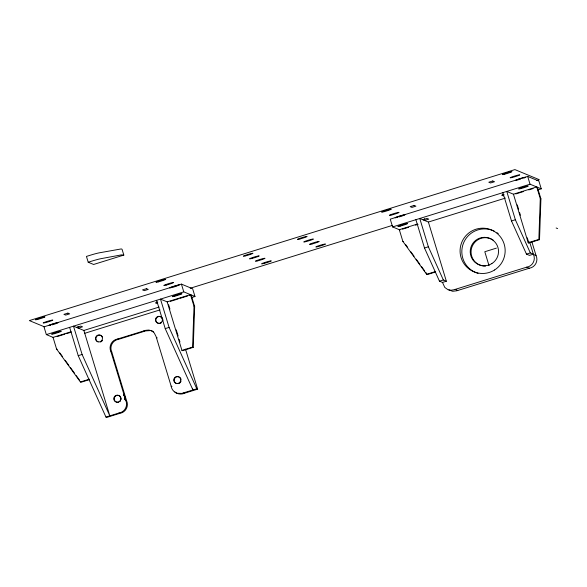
<?xml version="1.0" encoding="UTF-8"?>
<svg xmlns="http://www.w3.org/2000/svg" width="587" height="587" viewBox="0 0 587 587"><rect width="100%" height="100%" fill="white"/><g stroke="black" fill="none" stroke-linecap="round" stroke-linejoin="round"><path stroke-width="0.88" d="M189.388 295.444L191.113 294.909L194.657 306.553L193.24 347.35L192.595 347.086L194.011 306.282L190.467 294.637L167.185 301.879L160.493 299.113L169.093 327.414L196.806 388.792L197.65 389.144L185.507 349.17M537.376 187.231L540.921 198.868L539.504 239.672L538.859 239.401L540.275 198.604L536.731 186.96L513.449 194.202L506.757 191.428L515.357 219.736L530.34 252.924L533.356 254.171L529.489 255.374L526.473 254.127L511.49 220.939L502.89 192.631M151.747 330.841L148.9 330.055L145.803 330.305L117.664 338.993C111.787 339.844 108.346 346.367 110.943 351.701L125.706 400.29C128.296 405.624 124.855 412.147 118.978 412.999L105.946 417.049L78.232 355.671L69.633 327.37M150.756 330.554L145.627 330.914L118.508 339.337C112.631 340.196 109.189 346.712 111.787 352.053L126.543 400.635C129.14 405.977 125.699 412.492 119.821 413.343L106.79 417.401L105.946 417.049M415.897 219.685L424.496 247.993L439.48 281.18L442.495 282.428L444.777 287.41L448.072 289.773L451.102 290.242L454.184 289.699L526.715 267.158C532.592 266.3 536.034 259.784 533.436 254.442L529.65 241.983M448.857 289.89L452.665 291.291L456.781 290.778L529.305 268.23C535.183 267.378 538.624 260.855 536.034 255.521L531.734 241.374M88.219 262.242L92.071 261.039A10.17 0.748 -16.9 0 1 101.191 258.625L121.377 254.89L123.82 255.081L122.052 249.262L121.245 248.925L99.423 252.799A10.17 0.748 -16.9 0 0 90.303 255.22L86.45 256.416L88.219 262.242L93.619 264.473L123.82 255.081M191.538 297.58L194.987 296.508L192.631 288.745L181.42 284.108L43.988 326.842L46.344 334.605L53.688 337.642M537.802 189.902L541.251 188.831L538.895 181.067L527.684 176.43L390.252 219.164L392.608 226.927L399.952 229.965M190.247 288.254L392.336 225.408M536.687 180.517L539.314 179.703L514.894 169.599L29.35 320.59L44.509 326.864M46.344 334.605L183.775 291.871L194.987 296.508M392.608 226.927L530.039 184.193L541.251 188.831M157.771 302.144L155.401 302.877L157.184 303.618L156.656 301.894M504.035 194.458L501.665 195.2L503.448 195.933L502.92 194.209M78.577 328.06L82.532 326.827L80.749 326.093L76.794 327.326L78.577 328.06L78.056 326.335M424.841 220.382L428.796 219.149L427.013 218.415L423.058 219.641L424.841 220.382L424.32 218.657M71.152 331.743L53.043 337.378L56.579 349.023L80.397 381.976L81.043 382.24L89.253 379.686M417.416 224.065L399.307 229.693L402.843 241.345L426.661 274.29L427.307 274.562L435.517 272.008M57.137 336.571L64.9 334.157M66.624 333.621L70.939 332.279M170.421 301.344L178.184 298.93M179.908 298.394L187.664 295.98M402.543 229.157L408.574 227.279M415.479 225.137L418.061 224.329M515.826 193.93L523.582 191.516M528.755 189.909L533.069 188.566M428.385 222.047L446.362 281.224L443.346 279.977L428.363 246.789L419.764 218.481L428.385 222.047L505.385 198.105M83.868 330.452L109.813 415.845L82.099 354.467L73.5 326.167L83.868 330.452L159.121 307.052M84.733 333.299L159.987 309.899M78.232 355.671L82.099 354.467M156.626 300.317L165.226 328.617L169.093 327.414M424.496 247.993L428.363 246.789M511.49 220.939L515.357 219.736M496.404 248.125L484.803 251.735L489.044 265.706M80.397 381.976L89.422 379.165M167.185 301.879L181.926 350.402L192.595 347.086M426.661 274.29L435.686 271.488M513.449 194.202L528.19 242.717L538.859 239.401M193.24 347.35L182.579 350.666L181.926 350.402M528.19 242.717L528.843 242.989L539.504 239.672M439.48 281.18L443.346 279.977M526.473 254.127L530.34 252.924M442.495 282.428L446.362 281.224M176.65 393.224L181.75 393.415L196.806 388.792M151.835 330.907L154.19 332.858L156.083 336.556L171.155 386.151C172.05 392.285 179.086 395.799 184.619 393.195L197.65 389.144M540.275 198.604L540.921 198.868M556.138 227.976L557.65 228.6M533.436 254.442L536.034 255.521M526.715 267.158L529.305 268.23M402.843 241.345L403.489 241.609M455.196 289.398L457.787 290.47M194.011 306.282L194.657 306.553M143.778 330.87L144.615 331.222M156.391 337.569L157.235 337.914M117.664 338.993L118.508 339.337M110.943 351.701L111.787 352.053M171.155 386.151L171.998 386.503M183.775 392.85L184.619 393.195M56.579 349.023L57.225 349.287M125.706 400.29L126.543 400.635M118.978 412.999L119.821 413.343M150.903 330.496L153.545 331.794M176.555 393.158L174.897 391.962M405.61 244.537L407.723 247.465M410.9 251.86L414.077 256.255M416.19 259.183L419.896 264.311M421.488 266.505L424.665 270.901M425.722 272.361L427.307 274.562M59.874 352.948L62.516 356.61M65.164 360.271L68.87 365.4M70.462 367.594L74.696 373.457M76.281 375.651L79.458 380.046M165.226 328.617L192.94 389.995L192.411 388.264M527.684 176.43L530.039 184.193M517.257 204.863L518.57 209.199M519.627 212.663L520.42 215.26M527.258 237.786L528.843 242.989M181.42 284.108L183.775 291.871M168.623 304.748L169.936 309.078M176.261 329.872L178.103 335.94M179.152 339.403L179.945 342.001M518.526 179.754A5.085 0.374 -16.9 0 1 516.714 179.732A5.085 0.374 -16.9 0 1 524.008 177.465A5.085 0.374 -16.9 0 1 523.817 178.103M520.368 179.233A5.085 0.374 -16.9 0 1 519.906 179.373M395.976 217.718A5.085 0.374 -16.9 0 1 396.665 217.007A5.085 0.374 -16.9 0 1 402.924 215.084A5.085 0.374 -16.9 0 1 404.362 215.143M403.489 215.502A5.085 0.374 -16.9 0 1 399.211 216.904M397.825 217.285A5.085 0.374 -16.9 0 1 396.981 217.498M171.037 287.733A5.085 0.374 -16.9 0 1 172.739 286.581A5.085 0.374 -16.9 0 1 179.306 284.981M178.8 285.289A5.085 0.374 -16.9 0 1 178.257 285.517M177.157 285.928A5.085 0.374 -16.9 0 1 172.71 287.314M50.717 325.176A5.085 0.374 -16.9 0 1 49.499 325.051A5.085 0.374 -16.9 0 1 55.361 323.107A5.085 0.374 -16.9 0 1 58.553 322.571M57.849 322.931A5.085 0.374 -16.9 0 1 57.225 323.18M56.036 323.613A5.085 0.374 -16.9 0 1 52.016 324.846M176.936 383.634A3.515 3.493 -67.5 0 1 174.178 379.943A3.515 3.493 -67.5 0 1 177.465 376.685A3.515 3.493 -67.5 0 1 181.097 379.503M181.082 380.912A3.515 3.493 -67.5 0 1 178.338 383.634M123.527 394.772A7.117 7.073 -67.5 0 1 124.73 399.608M123.505 394.383A7.117 7.073 -67.5 0 1 125.141 399.776M118.721 402.198A3.515 3.493 -67.5 0 1 114.48 400.217A3.515 3.493 -67.5 0 1 116.021 395.77A3.515 3.493 -67.5 0 1 120.577 396.834M121.039 397.803A3.515 3.493 -67.5 0 1 121.12 399.556M120.621 400.752A3.515 3.493 -67.5 0 1 119.682 401.721M98.044 341.876A3.515 3.493 -67.5 0 1 96.811 336.292A3.515 3.493 -67.5 0 1 102.468 336.931M102.49 340.269A3.515 3.493 -67.5 0 1 100.428 341.994M161.058 323.055A3.515 3.493 -67.5 0 1 156.003 320.92A3.515 3.493 -67.5 0 1 159.282 316.474A3.515 3.493 -67.5 0 1 162.79 320.707M496.969 232.709A22.68 22.526 -67.5 0 1 498.224 233.611M478.067 273.337A22.68 22.526 -67.5 0 1 463.341 243.48A22.68 22.526 -67.5 0 1 494.276 231.161M485.449 266.124A14.235 14.139 -67.5 0 1 471.64 247.927A14.235 14.139 -67.5 0 1 493.124 240.068M67.879 313.113L63.924 314.346L65.707 315.08L69.662 313.854L67.879 313.113M146.479 288.672L142.531 289.897L144.307 290.638L148.262 289.406L146.479 288.672M414.143 205.435L410.188 206.661L411.971 207.402L415.926 206.169L414.143 205.435M492.742 180.987L488.795 182.219L490.571 182.961L494.525 181.728L492.742 180.987M504.761 174.156A5.085 0.374 -16.9 0 0 511.967 171.631A5.085 0.374 -16.9 0 0 504.578 173.539A5.085 0.374 -16.9 0 0 504.761 174.156M512.568 177.384A5.085 0.374 -16.9 0 0 519.774 174.86A5.085 0.374 -16.9 0 0 512.385 176.768A5.085 0.374 -16.9 0 0 512.568 177.384M384.059 211.694A5.085 0.374 -16.9 0 0 391.272 209.17A5.085 0.374 -16.9 0 0 383.883 211.071A5.085 0.374 -16.9 0 0 384.059 211.694M391.867 214.923A5.085 0.374 -16.9 0 0 399.072 212.399A5.085 0.374 -16.9 0 0 391.69 214.299A5.085 0.374 -16.9 0 0 391.867 214.923M166.304 285.069A5.085 0.374 -16.9 0 0 173.51 282.545A5.085 0.374 -16.9 0 0 166.121 284.446A5.085 0.374 -16.9 0 0 166.304 285.069M158.497 281.841A5.085 0.374 -16.9 0 0 165.703 279.317A5.085 0.374 -16.9 0 0 158.314 281.217A5.085 0.374 -16.9 0 0 158.497 281.841M37.795 319.372A5.085 0.374 -16.9 0 0 45.008 316.848A5.085 0.374 -16.9 0 0 37.619 318.756A5.085 0.374 -16.9 0 0 37.795 319.372M45.603 322.601A5.085 0.374 -16.9 0 0 52.808 320.076A5.085 0.374 -16.9 0 0 45.426 321.984A5.085 0.374 -16.9 0 0 45.603 322.601M306.165 241.573A5.085 0.374 -16.9 0 0 313.377 239.048A5.085 0.374 -16.9 0 0 305.988 240.956A5.085 0.374 -16.9 0 0 306.165 241.573M311.976 243.979A5.085 0.374 -16.9 0 0 319.181 241.448A5.085 0.374 -16.9 0 0 311.8 243.356A5.085 0.374 -16.9 0 0 311.976 243.979M251.999 258.419A5.085 0.374 -16.9 0 0 259.212 255.888A5.085 0.374 -16.9 0 0 251.823 257.796A5.085 0.374 -16.9 0 0 251.999 258.419M257.81 260.819A5.085 0.374 -16.9 0 0 265.023 258.295A5.085 0.374 -16.9 0 0 257.634 260.202A5.085 0.374 -16.9 0 0 257.81 260.819M299.898 238.982A5.085 0.374 -16.9 0 0 307.104 236.451A5.085 0.374 -16.9 0 0 299.722 238.359A5.085 0.374 -16.9 0 0 299.898 238.982M245.733 255.822A5.085 0.374 -16.9 0 0 252.946 253.298A5.085 0.374 -16.9 0 0 245.557 255.206A5.085 0.374 -16.9 0 0 245.733 255.822M318.242 246.569A5.085 0.374 -16.9 0 0 325.455 244.045A5.085 0.374 -16.9 0 0 318.066 245.953A5.085 0.374 -16.9 0 0 318.242 246.569M264.077 263.416A5.085 0.374 -16.9 0 0 271.289 260.885A5.085 0.374 -16.9 0 0 263.901 262.793A5.085 0.374 -16.9 0 0 264.077 263.416M179.343 382.805A3.515 3.493 -67.5 0 0 178.595 376.773A3.515 3.493 -67.5 0 0 173.767 380.464A3.515 3.493 -67.5 0 0 179.343 382.805M119.374 401.457A3.515 3.493 -67.5 0 0 118.625 395.418A3.515 3.493 -67.5 0 0 113.797 399.116A3.515 3.493 -67.5 0 0 119.374 401.457M101.081 341.245A3.515 3.493 -67.5 0 0 100.333 335.214A3.515 3.493 -67.5 0 0 95.505 338.904A3.515 3.493 -67.5 0 0 101.081 341.245M161.051 322.601A3.515 3.493 -67.5 0 0 160.302 316.569A3.515 3.493 -67.5 0 0 155.474 320.26A3.515 3.493 -67.5 0 0 161.051 322.601M54.077 333.761A5.085 0.374 -16.9 0 0 61.283 331.237A5.085 0.374 -16.9 0 0 53.894 333.137A5.085 0.374 -16.9 0 0 54.077 333.761M174.772 296.222A5.085 0.374 -16.9 0 0 181.977 293.698A5.085 0.374 -16.9 0 0 174.588 295.606A5.085 0.374 -16.9 0 0 174.772 296.222M494.548 269.998A22.68 22.526 -67.5 0 0 493.219 230.786A22.68 22.526 -67.5 0 0 460.083 251.706A22.68 22.526 -67.5 0 0 494.548 269.998M521.036 188.544A5.085 0.374 -16.9 0 0 528.241 186.02A5.085 0.374 -16.9 0 0 520.852 187.928A5.085 0.374 -16.9 0 0 521.036 188.544M400.341 226.083A5.085 0.374 -16.9 0 0 407.547 223.552A5.085 0.374 -16.9 0 0 400.158 225.459A5.085 0.374 -16.9 0 0 400.341 226.083M491.862 263.585A14.235 14.139 -67.5 0 0 491.026 238.968A14.235 14.139 -67.5 0 0 470.224 252.109A14.235 14.139 -67.5 0 0 491.862 263.585"/></g></svg>
